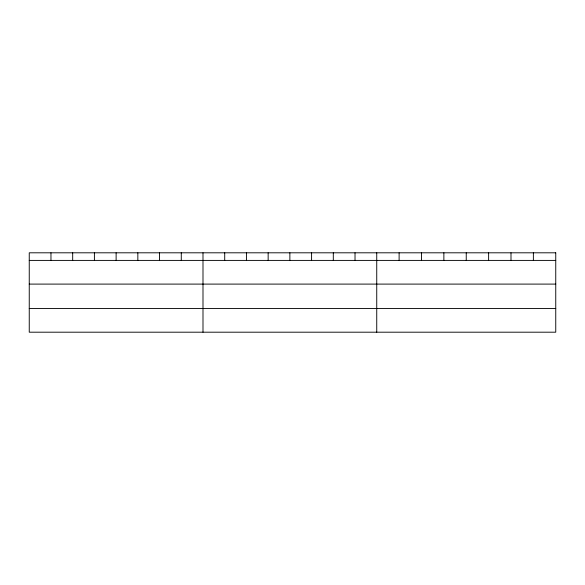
<?xml version="1.0" encoding="UTF-8"?>
<svg xmlns="http://www.w3.org/2000/svg" width="585" height="585" viewBox="0 0 585 585"><rect width="100%" height="100%" fill="white"/><g stroke="black" fill="none" stroke-linecap="round" stroke-linejoin="round"><path stroke-width="0.88" d="M29.25 260.405L555.75 260.405M29.25 284.098L555.75 284.098M29.25 308.507L555.75 308.507M533.374 252.808L533.374 260.405M510.997 252.808L510.997 260.405M488.621 252.808L488.621 260.405M466.245 252.808L466.245 260.405M443.869 252.808L443.869 260.405M421.492 252.808L421.492 260.405M399.116 252.808L399.116 260.405M376.74 252.808L376.74 332.192M355.022 252.808L355.022 260.405M333.304 252.808L333.304 260.405M311.586 252.808L311.586 260.405M289.867 252.808L289.867 260.405M268.149 252.808L268.149 260.405M246.431 252.808L246.431 260.405M224.713 252.808L224.713 260.405M202.995 252.808L202.995 332.192M181.277 252.808L181.277 260.405M159.559 252.808L159.559 260.405M137.841 252.808L137.841 260.405M116.123 252.808L116.123 260.405M94.404 252.808L94.404 260.405M72.686 252.808L72.686 260.405M50.968 252.808L50.968 260.405M555.75 252.808L29.25 252.808L29.25 332.192L555.75 332.192L555.75 252.808"/></g></svg>
